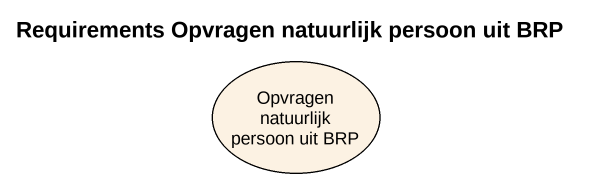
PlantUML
@startuml
title Requirements Opvragen natuurlijk persoon uit BRP
usecase "Opvragen natuurlijk persoon uit BRP" as Opvragen_natuurlijk_persoon
@enduml
